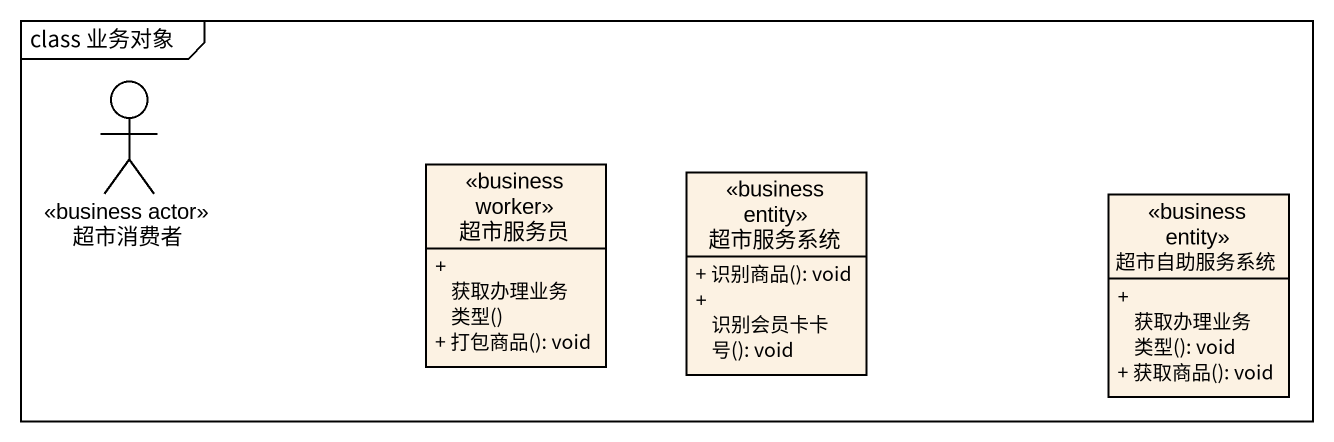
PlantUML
@startuml
mainframe class 业务对象
allowmixing
hide circle
hide empty members
skinparam classAttributeIconSize 0
actor 超市消费者 <<business actor>>
class 超市服务员 <<business worker>> {
  + 获取办理业务类型()
  + 打包商品(): void
}
class 超市服务系统 <<business entity>> {
  + 识别商品(): void
  + 识别会员卡卡号(): void
}
class 超市自助服务系统 <<business entity>> {
  + 获取办理业务类型(): void
  + 获取商品(): void
}
@enduml
